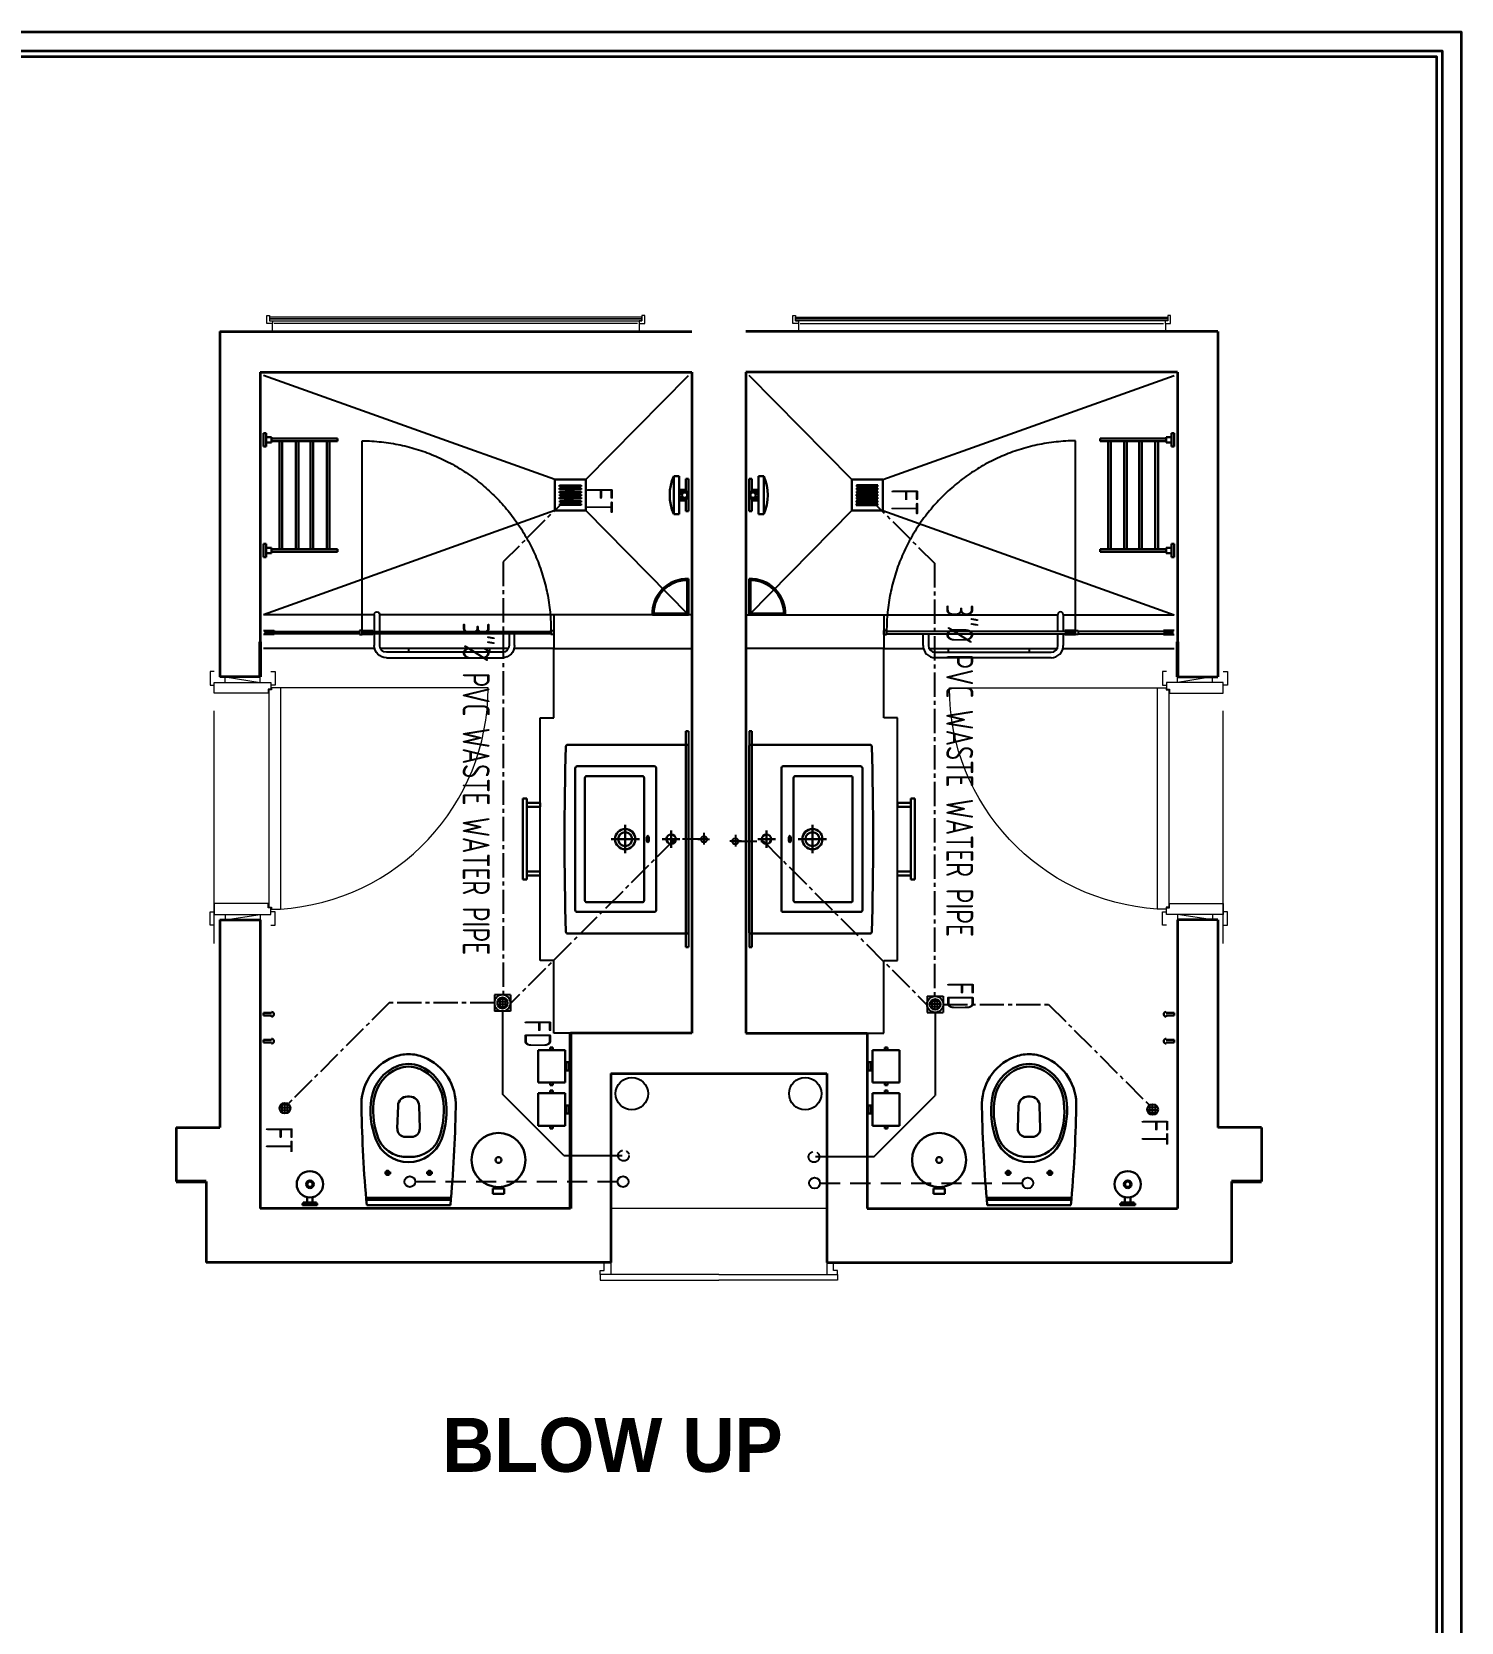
# Model space of a CAD drawing. Header units: millimetres. Extents: x 626118 to 667468, y 4481694 to 4492717.
# Drawn here: x 657703 to 659293, y 4490944 to 4492713 of the extents above; entities that cross this region are included whole.
import ezdxf

# ---------------------------------------------------------------- set-up
doc = ezdxf.new("R2010")
doc.units = ezdxf.units.MM
for name, pattern in [('CENTER2', [1.125, 0.75, -0.125, 0.125, -0.125]), ('DUZ', [500, 500]), ('HIDDEN', [0.375, 0.25, -0.125]), ('HIDDEN2', [0.1875, 0.125, -0.0625])]:
    doc.linetypes.add(name, pattern=pattern)
doc.layers.get('0').update_dxf_attribs({"color": 1, "linetype": 'DUZ'})
for name, color, linetype in [('0 MC MAHAL', 94, 'Continuous'), ('a_cam', 161, 'Continuous'), ('a_gorunus', 233, 'Continuous'), ('a_mobilya', 1, 'Continuous'), ('a_mobilya_tarama', 253, 'Continuous'), ('a_seramik', 241, 'Continuous'), ('a_seramik_tarama', 85, 'Continuous'), ('a_vitrifiye', 195, 'Continuous'), ('DR-SOIL PIPE', 6, 'HIDDEN'), ('DR-TEXT', 3, 'Continuous'), ('DR-WASTE PIPE', 5, 'CENTER2'), ('PLUM FIT', 7, 'Continuous'), ('TESİSAT', 57, 'Continuous')]:
    doc.layers.add(name, color=color, linetype=linetype)
for name, color, linetype, lineweight in [('DUV', 220, 'Continuous', 50), ('DUVAR', 7, 'Continuous', 35), ('FE_MOBTEF.2', 33, 'Continuous', 18), ('iç duvar', 7, 'Continuous', 50), ('KAPEN', 151, 'Continuous', 9), ('sabt_tef', 181, 'Continuous', 30)]:
    doc.layers.add(name, color=color, linetype=linetype, lineweight=lineweight)
doc.styles.add('din.shx', font='din.shx', dxfattribs={"width": 0.7})

# ---------------------------------------------------------------- blocks, each defined once
blk = doc.blocks.new('new block')
at = {"layer": 'KAPEN'}
for p, q in [((105202.0528, 48261.8596), (105202.0198, 48261.8596)), ((105202.0528, 48261.8526), (105202.0528, 48261.8596)), ((105202.0628, 48261.8526), (105202.0528, 48261.8526)), ((105202.0628, 48261.0466), (105202.0628, 48261.8526)), ((105201.2498, 48261.0396), (105202.0528, 48261.0396)), ((105202.0528, 48261.0466), (105202.0628, 48261.0466)), ((105202.0528, 48261.0396), (105202.0528, 48261.0466))]:
    blk.add_line(p, q, dxfattribs=at)
for points in [[(105202.0548, 48261.9196), (105202.0398, 48261.9196), (105202.0398, 48261.8696), (105202.0548, 48261.8696)], [(105202.2248, 48261.8796), (105202.2248, 48261.8996), (105202.0948, 48261.8796), (105202.0948, 48261.8996)], [(105202.2648, 48261.9196), (105202.2798, 48261.9196), (105202.2798, 48261.8696), (105202.2648, 48261.8696)], [(105202.0198, 48261.0396), (105202.0198, 48261.8596)], [(105202.0548, 48260.9796), (105202.0398, 48260.9796), (105202.0398, 48261.0296), (105202.0548, 48261.0296)], [(105202.2248, 48261.0196), (105202.2248, 48260.9996), (105202.0948, 48261.0196), (105202.0948, 48260.9996)], [(105202.2648, 48260.9796), (105202.2798, 48260.9796), (105202.2798, 48261.0296), (105202.2648, 48261.0296)]]:
    blk.add_lwpolyline(points, dxfattribs=at)
for points in [[(105202.0548, 48261.8796), (105202.0548, 48261.8546), (105202.0648, 48261.8546), (105202.0648, 48261.8396), (105202.2648, 48261.8396), (105202.2648, 48261.8796)], [(105202.0548, 48261.0196), (105202.0548, 48261.0446), (105202.0648, 48261.0446), (105202.0648, 48261.0596), (105202.2648, 48261.0596), (105202.2648, 48261.0196)]]:
    blk.add_lwpolyline(points, close=True, dxfattribs=at)
blk.add_arc((105202.0715, 48261.0396), 0.8216, 93.60232, 180, dxfattribs=at)
blk = doc.blocks.new('rgtkjıtdkfgölv')
at = {"layer": 'FE_MOBTEF.2'}
for p, q in [((104445.9076, 48877.9319), (104445.9076, 48877.9619)), ((104447.2679, 48877.9319), (104447.2679, 48877.9619)), ((104445.9079, 48877.9319), (104445.8879, 48877.9319)), ((104445.8879, 48877.9319), (104445.8879, 48877.9019)), ((104445.8879, 48877.9019), (104445.8979, 48877.9019)), ((104445.8979, 48877.9139), (104445.8979, 48877.9219)), ((104445.8979, 48877.9219), (104447.2779, 48877.9219)), ((104445.8979, 48877.9219), (104445.9079, 48877.9219)), ((104445.8979, 48877.9019), (104445.8979, 48877.9219)), ((104445.8979, 48877.9079), (104445.8979, 48877.9139)), ((104445.8979, 48877.9139), (104447.2779, 48877.9139)), ((104447.2779, 48877.9139), (104445.8979, 48877.9139)), ((104447.2779, 48877.9079), (104445.8979, 48877.9079)), ((104445.9079, 48877.9219), (104445.9079, 48877.9319)), ((104447.2612, 48877.9319), (104445.9143, 48877.9319)), ((104447.2679, 48877.9319), (104447.2879, 48877.9319)), ((104447.2679, 48877.9219), (104447.2679, 48877.9319)), ((104447.2779, 48877.9219), (104447.2679, 48877.9219)), ((104447.2779, 48877.9019), (104447.2779, 48877.9219)), ((104447.2779, 48877.9219), (104447.2779, 48877.9139)), ((104447.2779, 48877.9139), (104447.2779, 48877.9079)), ((104447.2879, 48877.9019), (104447.2779, 48877.9019)), ((104447.2879, 48877.9319), (104447.2879, 48877.9019))]:
    blk.add_line(p, q, dxfattribs=at)
blk = doc.blocks.new('urejjnjf')
at = {"layer": 'sabt_tef'}
for p, q in [((104450.0661, 49042.3043), (104449.7561, 49042.3043)), ((104449.9111, 49042.2843), (104449.7561, 49042.2843)), ((104449.9111, 49042.2763), (104449.7561, 49042.2763)), ((104449.9111, 49042.2843), (104450.0661, 49042.2843)), ((104449.9111, 49042.2763), (104450.0661, 49042.2763)), ((104449.8462, 49042.1843), (104449.8216, 49042.1843)), ((104449.8336, 49042.1951), (104449.8336, 49042.1843)), ((104449.8336, 49042.1734), (104449.8336, 49042.1843)), ((104449.976, 49042.1843), (104450.0006, 49042.1843)), ((104449.9886, 49042.1951), (104449.9886, 49042.1843)), ((104449.9886, 49042.1734), (104449.9886, 49042.1843)), ((104449.9111, 49042.0508), (104449.8995, 49042.0508)), ((104449.9111, 49042.0508), (104449.9227, 49042.0508)), ((104449.8695, 49042.0199), (104449.872, 49041.9351)), ((104449.9527, 49042.0199), (104449.9501, 49041.9351)), ((104449.9111, 49041.9011), (104449.907, 49041.9011)), ((104449.907, 49041.9011), (104449.9111, 49041.9011)), ((104449.9152, 49041.9011), (104449.9111, 49041.9011)), ((104449.9111, 49041.9011), (104449.9152, 49041.9011))]:
    blk.add_line(p, q, dxfattribs=at)
for centre, major_axis, start_param, end_param in [((104454.7356, 49041.8516), (3.5355, 3.5355), 2.265542, 2.338186), ((104445.0866, 49041.8516), (-3.5355, 3.5355), 3.944999, 4.017643), ((104449.8336, 49042.1843), (-0.0053, 0.0053), 3.926991, 7.068583), ((104449.8336, 49042.1843), (0.0053, 0.0053), 2.356194, 5.497787), ((104449.9886, 49042.1843), (-0.0053, 0.0053), 3.926991, 7.068583), ((104449.9886, 49042.1843), (0.0053, 0.0053), 2.356194, 5.497787), ((104449.9111, 49042.0143), (0.0919, 0.0919), 0.785398, 1.997007), ((104449.9002, 49042.0148), (-0.0778, 0.0778), -0.884575, 0.555132), ((104449.9111, 49042.0143), (-0.0919, 0.0919), 4.286178, 5.497787), ((104449.922, 49042.0148), (0.0778, 0.0778), 5.728053, 7.16776), ((104450.0702, 49041.9545), (0.2121, 0.2121), 1.997007, 2.51551), ((104450.0702, 49041.9545), (0.2051, 0.2051), 2.057267, 2.51551), ((104449.8995, 49042.0208), (0.0212, 0.0212), 0.785398, 2.385987), ((104449.9227, 49042.0208), (-0.0212, 0.0212), 3.897198, 5.497787), ((104449.7519, 49041.9545), (0.2051, 0.2051), 5.338472, 5.796715), ((104449.7519, 49041.9545), (0.2121, 0.2121), 5.338472, 5.856974), ((104449.9261, 49041.9313), (-0.1344, 0.1344), 0.731068, 1.971798), ((104449.907, 49041.9361), (-0.0247, 0.0247), 0.815191, 2.356194), ((104449.9152, 49041.9361), (0.0247, 0.0247), 3.926991, 5.467994), ((104449.8961, 49041.9313), (0.1344, 0.1344), 4.311388, 5.552117), ((104449.9261, 49041.9313), (0.1089, 0.1089), 2.51551, 3.542594), ((104449.9261, 49041.9313), (-0.1018, 0.1018), 0.944713, 1.971798), ((104449.8961, 49041.9313), (-0.1018, 0.1018), 2.740591, 3.767676), ((104449.8961, 49041.9313), (-0.1089, 0.1089), 2.740591, 3.767676), ((104449.9111, 49041.8943), (0.1061, 0.1061), 3.542594, 3.926991), ((104449.9111, 49041.8943), (0.0806, 0.0806), 3.542594, 3.926991), ((104449.9111, 49041.8943), (0.0735, 0.0735), 3.542594, 3.926991), ((104449.9111, 49041.8943), (-0.0735, 0.0735), 2.356194, 2.740591), ((104449.9111, 49041.8943), (-0.0806, 0.0806), 2.356194, 2.740591), ((104449.9111, 49041.8943), (-0.1061, 0.1061), 2.356194, 2.740591)]:
    blk.add_ellipse(centre, major_axis=major_axis, ratio=1, start_param=start_param, end_param=end_param, dxfattribs=at)
blk = doc.blocks.new('sj4rıekfsdöşlçdoeköd')
blk.add_line((104449.3382, 48901.752), (104449.3382, 48901.767))
at = {"layer": 'a_cam'}
for p, q in [((104448.3202, 48901.1255), (104448.3202, 48901.1175)), ((104448.6682, 48901.1255), (104448.3202, 48901.1255)), ((104448.3202, 48901.1175), (104448.6682, 48901.1175)), ((104448.6682, 48901.1175), (104448.6682, 48901.1255)), ((104448.6862, 48901.1255), (104448.6862, 48901.1175)), ((104449.3782, 48901.1255), (104448.6862, 48901.1255)), ((104448.6862, 48901.1175), (104449.3782, 48901.1175)), ((104449.3782, 48901.1175), (104449.3782, 48901.1255))]:
    blk.add_line(p, q, dxfattribs=at)
at = {"layer": 'a_gorunus'}
for p, q in [((104448.7245, 48901.18), (104448.3122, 48901.18)), ((104449.2209, 48901.18), (104448.7455, 48901.18)), ((104449.3882, 48901.18), (104449.242, 48901.18)), ((104448.7232, 48901.056), (104448.3122, 48901.056)), ((104449.3882, 48901.056), (104448.7432, 48901.056))]:
    blk.add_line(p, q, dxfattribs=at)
at = {"layer": 'a_mobilya'}
for p, q in [((104448.7232, 48901.1255), (104448.7232, 48901.1695)), ((104448.7432, 48901.1695), (104448.7432, 48901.1255)), ((104448.7682, 48901.2145), (104449.1982, 48901.2145)), ((104449.1982, 48901.1945), (104448.7682, 48901.1945)), ((104449.2232, 48901.1255), (104449.2232, 48901.1695)), ((104449.2432, 48901.1695), (104449.2432, 48901.1255)), ((104448.7232, 48901.0545), (104448.7232, 48901.1175)), ((104448.7432, 48901.1175), (104448.7432, 48901.0545))]:
    blk.add_line(p, q, dxfattribs=at)
for centre, major_axis, start_param, end_param in [((104448.7682, 48901.1695), (0.0318, 0.0318), 0.785398, 2.356194), ((104448.7682, 48901.1695), (0.0177, 0.0177), 0.785398, 2.356194), ((104449.1982, 48901.1695), (-0.0318, 0.0318), 3.926991, 5.497787), ((104449.1982, 48901.1695), (-0.0177, 0.0177), 3.926991, 5.497787), ((104448.7332, 48901.0545), (0.00707, 0.00707), 2.356194, 5.497787)]:
    blk.add_ellipse(centre, major_axis=major_axis, ratio=1, start_param=start_param, end_param=end_param, dxfattribs=at)
at = {"layer": 'a_mobilya_tarama', "linetype": 'HIDDEN2', "ltscale": 200}
for p, q in [((104449.3927, 48900.6695), (104448.3122, 48901.056)), ((104449.5077, 48900.6695), (104449.8882, 48901.056)), ((104449.4106, 48900.6496), (104449.4106, 48900.6446)), ((104449.4906, 48900.6496), (104449.4106, 48900.6496)), ((104449.4106, 48900.6446), (104449.4906, 48900.6446)), ((104449.4106, 48900.638), (104449.4106, 48900.633)), ((104449.4906, 48900.638), (104449.4106, 48900.638)), ((104449.4106, 48900.633), (104449.4906, 48900.633)), ((104449.4906, 48900.6446), (104449.4906, 48900.6496)), ((104449.4906, 48900.633), (104449.4906, 48900.638)), ((104449.4102, 48900.6263), (104449.4102, 48900.6213)), ((104449.4902, 48900.6263), (104449.4102, 48900.6263)), ((104449.4102, 48900.6213), (104449.4902, 48900.6213)), ((104449.4102, 48900.6031), (104449.4102, 48900.5981)), ((104449.4902, 48900.6031), (104449.4102, 48900.6031)), ((104449.4102, 48900.5981), (104449.4902, 48900.5981)), ((104449.4102, 48900.5917), (104449.4102, 48900.5867)), ((104449.4902, 48900.5917), (104449.4102, 48900.5917)), ((104449.4102, 48900.5867), (104449.4902, 48900.5867)), ((104449.4102, 48900.5803), (104449.4102, 48900.5753)), ((104449.4902, 48900.5803), (104449.4102, 48900.5803)), ((104449.4102, 48900.5753), (104449.4902, 48900.5753)), ((104449.4106, 48900.6148), (104449.4106, 48900.6098)), ((104449.4906, 48900.6148), (104449.4106, 48900.6148)), ((104449.4106, 48900.6098), (104449.4906, 48900.6098)), ((104449.4902, 48900.6213), (104449.4902, 48900.6263)), ((104449.4902, 48900.5981), (104449.4902, 48900.6031)), ((104449.4902, 48900.5867), (104449.4902, 48900.5917)), ((104449.4902, 48900.5753), (104449.4902, 48900.5803)), ((104449.4906, 48900.6098), (104449.4906, 48900.6148)), ((104449.3927, 48900.5545), (104448.3122, 48900.168)), ((104449.5077, 48900.5545), (104449.8882, 48900.168))]:
    blk.add_line(p, q, dxfattribs=at)
at = {"layer": 'a_seramik'}
for p, q in [((104449.3882, 48902.606), (104449.3882, 48902.337)), ((104449.4502, 48902.606), (104449.3882, 48902.606)), ((104449.3382, 48902.337), (104449.3382, 48901.437)), ((104449.3882, 48902.337), (104449.3382, 48902.337)), ((104449.3382, 48901.437), (104449.3882, 48901.437)), ((104449.3882, 48901.437), (104449.3882, 48901.18)), ((104449.3882, 48901.18), (104449.9002, 48901.18)), ((104449.3882, 48901.056), (104449.3882, 48901.18)), ((104449.9002, 48901.056), (104449.3882, 48901.056))]:
    blk.add_line(p, q, dxfattribs=at)
at = {"layer": 'a_seramik_tarama'}
for p, q in [((104448.8502, 48901.18), (104448.8502, 48901.1945)), ((104449.1502, 48901.18), (104449.1502, 48901.1945))]:
    blk.add_line(p, q, dxfattribs=at)
at = {"layer": 'a_vitrifiye'}
for p, q in [((104449.8882, 48901.487), (104449.8882, 48902.287)), ((104448.3522, 48901.129), (104448.3122, 48901.129)), ((104448.3122, 48901.114), (104448.3522, 48901.114)), ((104448.3152, 48901.126), (104448.3522, 48901.126)), ((104448.3522, 48901.117), (104448.3152, 48901.117)), ((104448.3522, 48901.126), (104448.3522, 48901.129)), ((104448.3522, 48901.114), (104448.3522, 48901.117)), ((104448.6682, 48901.129), (104448.6782, 48901.129)), ((104448.6682, 48901.114), (104448.6682, 48901.129)), ((104448.6782, 48901.114), (104448.6682, 48901.114)), ((104448.6782, 48901.129), (104448.6782, 48901.114)), ((104448.6782, 48901.114), (104448.7182, 48901.114)), ((104448.6812, 48901.117), (104448.6812, 48901.126)), ((104448.6812, 48901.126), (104448.7182, 48901.126)), ((104448.7182, 48901.117), (104448.6812, 48901.117)), ((104449.3782, 48901.129), (104449.3782, 48901.114)), ((104449.3782, 48901.129), (104449.3782, 48901.114)), ((104449.3882, 48901.129), (104449.3782, 48901.129)), ((104449.3782, 48901.114), (104449.3882, 48901.114)), ((104449.3882, 48901.129), (104449.3882, 48901.114)), ((104449.3882, 48901.114), (104449.3882, 48901.129))]:
    blk.add_line(p, q, dxfattribs=at)
at = {"layer": 'a_vitrifiye', "linetype": 'HIDDEN', "ltscale": 10}
for p, q in [((104448.6782, 48901.129), (104448.6782, 48900.4105)), ((104448.7182, 48901.129), (104448.6782, 48901.129))]:
    blk.add_line(p, q, dxfattribs=at)
at = {"layer": 'a_vitrifiye', "linetype": 'HIDDEN'}
for p, q in [((104448.7182, 48901.129), (104448.7182, 48901.126)), ((104448.7182, 48901.114), (104448.7182, 48901.117))]:
    blk.add_line(p, q, dxfattribs=at)
at = {"layer": 'a_vitrifiye', "linetype": 'HIDDEN', "ltscale": 10}
blk.add_ellipse((104448.6722, 48901.1165), major_axis=(-0.4992, 0.4992), ratio=1, start_param=2.364699, end_param=3.928437, dxfattribs=at)
at = {"layer": 'sabt_tef'}
for p, q in [((104448.4572, 48903.238), (104448.4572, 48903.244)), ((104448.5119, 48903.244), (104448.4572, 48903.244)), ((104448.5119, 48903.238), (104448.4572, 48903.238)), ((104448.4601, 48903.2339), (104448.4601, 48903.238)), ((104448.4601, 48903.2339), (104448.5091, 48903.2339)), ((104448.4746, 48903.2319), (104448.4746, 48903.2141)), ((104448.4946, 48903.2319), (104448.4946, 48903.2141)), ((104448.5091, 48903.2339), (104448.5091, 48903.238)), ((104448.5119, 48903.238), (104448.5119, 48903.244)), ((104449.1624, 48903.2021), (104449.2049, 48903.2021)), ((104449.1624, 48903.1813), (104449.1624, 48903.2021)), ((104449.2049, 48903.1813), (104449.1624, 48903.1813)), ((104449.2049, 48903.2021), (104449.2049, 48903.1813)), ((104449.4302, 48902.949), (104449.3302, 48902.949)), ((104449.3302, 48902.949), (104449.3302, 48902.829)), ((104449.3752, 48902.959), (104449.3752, 48902.949)), ((104449.3852, 48902.959), (104449.3752, 48902.959)), ((104449.3752, 48902.949), (104449.3852, 48902.949)), ((104449.3852, 48902.949), (104449.3852, 48902.959)), ((104449.4302, 48902.829), (104449.4302, 48902.949)), ((104449.4302, 48902.8915), (104449.4352, 48902.8915)), ((104449.4352, 48902.8865), (104449.4302, 48902.8865)), ((104449.4352, 48902.904), (104449.4452, 48902.904)), ((104449.4352, 48902.874), (104449.4352, 48902.904)), ((104449.4352, 48902.8915), (104449.4352, 48902.8865)), ((104449.4452, 48902.874), (104449.4352, 48902.874)), ((104449.4452, 48902.904), (104449.4452, 48902.874)), ((104449.3302, 48902.829), (104449.4302, 48902.829)), ((104449.3752, 48902.829), (104449.3852, 48902.829)), ((104449.3752, 48902.819), (104449.3752, 48902.829)), ((104449.3852, 48902.819), (104449.3752, 48902.819)), ((104449.3852, 48902.829), (104449.3852, 48902.819)), ((104449.4302, 48902.789), (104449.3302, 48902.789)), ((104449.3302, 48902.789), (104449.3302, 48902.669)), ((104449.3752, 48902.799), (104449.3752, 48902.789)), ((104449.3852, 48902.799), (104449.3752, 48902.799)), ((104449.3752, 48902.789), (104449.3852, 48902.789)), ((104449.3852, 48902.789), (104449.3852, 48902.799)), ((104449.4302, 48902.669), (104449.4302, 48902.789)), ((104449.4302, 48902.7315), (104449.4352, 48902.7315)), ((104449.4352, 48902.7265), (104449.4302, 48902.7265)), ((104449.4352, 48902.744), (104449.4452, 48902.744)), ((104449.4352, 48902.714), (104449.4352, 48902.744)), ((104449.4352, 48902.7315), (104449.4352, 48902.7265)), ((104449.4452, 48902.714), (104449.4352, 48902.714)), ((104449.4452, 48902.744), (104449.4452, 48902.714)), ((104448.3122, 48902.641), (104448.3122, 48902.631)), ((104448.3422, 48902.641), (104448.3122, 48902.641)), ((104448.3422, 48902.641), (104448.3422, 48902.645)), ((104449.3302, 48902.669), (104449.4302, 48902.669)), ((104449.3752, 48902.669), (104449.3852, 48902.669)), ((104449.3752, 48902.659), (104449.3752, 48902.669)), ((104449.3852, 48902.659), (104449.3752, 48902.659)), ((104449.3852, 48902.669), (104449.3852, 48902.659)), ((104448.3122, 48902.631), (104448.3422, 48902.631)), ((104448.3422, 48902.627), (104448.3422, 48902.631)), ((104448.3122, 48902.541), (104448.3122, 48902.531)), ((104448.3422, 48902.541), (104448.3122, 48902.541)), ((104448.3122, 48902.531), (104448.3422, 48902.531)), ((104448.3422, 48902.541), (104448.3422, 48902.545)), ((104448.3422, 48902.527), (104448.3422, 48902.531)), ((104449.8782, 48902.287), (104449.8782, 48901.487)), ((104449.8882, 48902.287), (104449.8782, 48902.287)), ((104449.8812, 48902.237), (104449.4402, 48902.237)), ((104449.8882, 48901.544), (104449.8882, 48902.23)), ((104449.4682, 48902.15), (104449.4682, 48901.624)), ((104449.7612, 48902.157), (104449.4752, 48902.157)), ((104449.5042, 48902.114), (104449.5042, 48901.66)), ((104449.7162, 48902.121), (104449.5112, 48902.121)), ((104449.7232, 48902.114), (104449.7232, 48901.66)), ((104449.7682, 48902.15), (104449.7682, 48901.624)), ((104449.2732, 48902.037), (104449.2732, 48901.737)), ((104449.2882, 48902.037), (104449.2732, 48902.037)), ((104449.2882, 48901.737), (104449.2882, 48902.037)), ((104449.2882, 48902.007), (104449.2882, 48902.022)), ((104449.2882, 48902.022), (104449.3382, 48902.022)), ((104449.3382, 48902.007), (104449.2882, 48902.007)), ((104449.6532, 48901.8345), (104449.6532, 48901.9395)), ((104449.7057, 48901.887), (104449.6007, 48901.887)), ((104449.8558, 48901.887), (104449.7906, 48901.887)), ((104449.8232, 48901.9196), (104449.8232, 48901.8544)), ((104449.2882, 48901.767), (104449.2882, 48901.752)), ((104449.3382, 48901.767), (104449.2882, 48901.767)), ((104449.2882, 48901.752), (104449.3382, 48901.752)), ((104449.2732, 48901.737), (104449.2882, 48901.737)), ((104449.7162, 48901.653), (104449.5112, 48901.653)), ((104449.7612, 48901.617), (104449.4752, 48901.617)), ((104449.4402, 48901.537), (104449.8812, 48901.537)), ((104449.8782, 48901.487), (104449.8882, 48901.487)), ((104449.8882, 48901.056), (104449.7542, 48901.056)), ((104449.8832, 48901.051), (104449.7591, 48901.051)), ((104449.8832, 48900.9269), (104449.8832, 48901.051)), ((104449.8882, 48900.922), (104449.8882, 48901.056)), ((104448.3122, 48900.792), (104448.3122, 48900.842)), ((104448.3122, 48900.842), (104448.3222, 48900.842)), ((104448.3222, 48900.842), (104448.3222, 48900.792)), ((104448.3222, 48900.827), (104448.3422, 48900.827)), ((104448.3222, 48900.807), (104448.3422, 48900.807)), ((104448.3422, 48900.827), (104448.3422, 48900.807)), ((104448.3422, 48900.822), (104448.5872, 48900.822)), ((104448.3422, 48900.812), (104448.5872, 48900.812)), ((104448.3722, 48900.812), (104448.3822, 48900.812)), ((104448.3722, 48900.412), (104448.3722, 48900.812)), ((104448.3822, 48900.812), (104448.3822, 48900.412)), ((104448.4322, 48900.812), (104448.4422, 48900.812)), ((104448.4322, 48900.412), (104448.4322, 48900.812)), ((104448.4422, 48900.812), (104448.4422, 48900.412)), ((104448.4872, 48900.812), (104448.4972, 48900.812)), ((104448.4872, 48900.412), (104448.4872, 48900.812)), ((104448.4972, 48900.812), (104448.4972, 48900.412)), ((104448.5572, 48900.812), (104448.5472, 48900.812)), ((104448.5472, 48900.812), (104448.5472, 48900.412)), ((104448.5572, 48900.412), (104448.5572, 48900.812)), ((104448.5872, 48900.822), (104448.5872, 48900.812)), ((104448.3222, 48900.792), (104448.3122, 48900.792)), ((104449.3927, 48900.6695), (104449.3927, 48900.5545)), ((104449.5077, 48900.6695), (104449.3927, 48900.6695)), ((104449.5077, 48900.5545), (104449.5077, 48900.6695)), ((104449.8532, 48900.682), (104449.8332, 48900.682)), ((104449.8332, 48900.682), (104449.8332, 48900.542)), ((104449.8532, 48900.682), (104449.8332, 48900.682)), ((104449.8532, 48900.617), (104449.8532, 48900.682)), ((104449.8532, 48900.542), (104449.8532, 48900.682)), ((104449.8582, 48900.632), (104449.8582, 48900.617)), ((104449.8782, 48900.632), (104449.8582, 48900.632)), ((104449.8782, 48900.672), (104449.8782, 48900.624)), ((104449.8882, 48900.672), (104449.8782, 48900.672)), ((104449.8782, 48900.624), (104449.8782, 48900.632)), ((104449.8882, 48900.552), (104449.8882, 48900.672)), ((104449.8646, 48900.617), (104449.8532, 48900.617)), ((104449.8646, 48900.617), (104449.8532, 48900.617)), ((104449.8532, 48900.542), (104449.8532, 48900.607)), ((104449.8532, 48900.607), (104449.8646, 48900.607)), ((104449.8532, 48900.607), (104449.8646, 48900.607)), ((104449.8582, 48900.607), (104449.8582, 48900.592)), ((104449.8582, 48900.592), (104449.8782, 48900.592)), ((104449.8882, 48900.624), (104449.8632, 48900.624)), ((104449.8632, 48900.624), (104449.8632, 48900.622)), ((104449.8632, 48900.622), (104449.8632, 48900.624)), ((104449.8632, 48900.624), (104449.8882, 48900.624)), ((104449.8632, 48900.622), (104449.8732, 48900.622)), ((104449.8832, 48900.622), (104449.8632, 48900.622)), ((104449.8732, 48900.602), (104449.8632, 48900.602)), ((104449.8632, 48900.602), (104449.8632, 48900.6)), ((104449.8632, 48900.6), (104449.8632, 48900.602)), ((104449.8632, 48900.602), (104449.8832, 48900.602)), ((104449.8632, 48900.6), (104449.8882, 48900.6)), ((104449.8882, 48900.6), (104449.8632, 48900.6)), ((104449.8782, 48900.592), (104449.8782, 48900.6)), ((104449.8782, 48900.6), (104449.8782, 48900.552)), ((104449.8832, 48900.602), (104449.8832, 48900.622)), ((104449.8882, 48900.6), (104449.8882, 48900.624)), ((104449.8882, 48900.624), (104449.8882, 48900.6)), ((104449.3927, 48900.5545), (104449.5077, 48900.5545)), ((104449.8332, 48900.542), (104449.8532, 48900.542)), ((104449.8332, 48900.542), (104449.8532, 48900.542)), ((104449.8782, 48900.552), (104449.8882, 48900.552)), ((104448.3122, 48900.432), (104448.3122, 48900.382)), ((104448.3222, 48900.432), (104448.3122, 48900.432)), ((104448.3222, 48900.382), (104448.3222, 48900.432)), ((104448.3222, 48900.417), (104448.3422, 48900.417)), ((104448.3222, 48900.397), (104448.3422, 48900.397)), ((104448.3422, 48900.397), (104448.3422, 48900.417)), ((104448.3422, 48900.412), (104448.5872, 48900.412)), ((104448.3422, 48900.402), (104448.5872, 48900.402)), ((104448.3822, 48900.412), (104448.3722, 48900.412)), ((104448.4422, 48900.412), (104448.4322, 48900.412)), ((104448.4972, 48900.412), (104448.4872, 48900.412)), ((104448.5472, 48900.412), (104448.5572, 48900.412)), ((104448.5872, 48900.402), (104448.5872, 48900.412)), ((104448.3122, 48900.382), (104448.3222, 48900.382))]:
    blk.add_line(p, q, dxfattribs=at)
for centre, major_axis, ratio, start_param, end_param in [((104448.4846, 48903.1662), (0.0346, 0.0346), 1, 0.785398, 7.068583), ((104448.4846, 48903.1662), (0.0099, 0.0099), 1, 0.785398, 7.068583), ((104448.4846, 48903.1662), (-0.00707, 0.00707), 1, -0.785398, 5.497787), ((104449.1836, 48903.0762), (-0.0708, 0.0708), 1, -0.785398, 5.497787), ((104449.1836, 48903.0762), (0.00765, 0.00765), 1, 0.785398, 7.068583), ((104448.3422, 48902.636), (0.00636, 0.00636), 1, 3.926991, 7.068583), ((104448.3422, 48902.536), (0.00636, 0.00636), 1, 3.926991, 7.068583), ((104461.1928, 48901.887), (8.3188, 8.3188), 1, 2.327015, 2.385374), ((104449.4402, 48902.23), (-0.00495, 0.00495), 1, -0.785398, 0.751244), ((104449.8812, 48902.23), (-0.00495, 0.00495), 1, 3.926991, 5.497787), ((104449.4752, 48902.15), (-0.00495, 0.00495), 1, -0.785398, 0.785398), ((104449.5112, 48902.114), (-0.00495, 0.00495), 1, -0.785398, 0.785398), ((104449.7162, 48902.114), (-0.00495, 0.00495), 1, 3.926991, 5.497787), ((104449.7612, 48902.15), (-0.00495, 0.00495), 1, 3.926991, 5.497787), ((104449.6532, 48901.887), (0.0265, 0.0265), 1, 3.926991, 10.210176), ((104449.6532, 48901.887), (0.0184, 0.0184), 1, 3.926991, 10.210176), ((104449.7372, 48901.887), (0, 0.0123), 0.321168, 0, 6.283185), ((104449.8232, 48901.887), (0.0124, 0.0124), 1, 3.926991, 10.210176), ((104449.5112, 48901.66), (0.00495, 0.00495), 1, 2.356194, 3.926991), ((104449.7162, 48901.66), (0.00495, 0.00495), 1, 3.926991, 5.497787), ((104449.4752, 48901.624), (0.00495, 0.00495), 1, 2.356194, 3.926991), ((104449.7612, 48901.624), (0.00495, 0.00495), 1, 3.926991, 5.497787), ((104449.4402, 48901.544), (-0.00495, 0.00495), 1, 0.819553, 2.356194), ((104449.8812, 48901.544), (0.00495, 0.00495), 1, 3.926991, 5.497787), ((104449.8838, 48901.0516), (-0.0917, 0.0917), 1, 0.751374, 2.390218), ((104449.8838, 48901.0516), (-0.0882, 0.0882), 1, 0.790124, 2.351469), ((104449.9891, 48900.612), (0.1208, 0.1208), 1, 1.934008, 2.778381), ((104449.9891, 48900.612), (0.1208, 0.1208), 1, 1.934008, 2.778381), ((104449.8732, 48900.612), (0.00707, 0.00707), 1, 0.785398, 7.068583), ((104449.8732, 48900.612), (-0.00707, 0.00707), 1, -0.785398, 0.261799), ((104449.8732, 48900.612), (0.00707, 0.00707), 1, 2.879793, 3.926991)]:
    blk.add_ellipse(centre, major_axis=major_axis, ratio=ratio, start_param=start_param, end_param=end_param, dxfattribs=at)
at = {"layer": '0 MC MAHAL'}
blk.add_blockref('urejjnjf', (-1.0609, -139.0602), dxfattribs=at)
blk = doc.blocks.new('FD')
at = {"layer": 'PLUM FIT'}
h = blk.add_hatch(dxfattribs=at)
h.set_pattern_fill('NET', color=56, scale=7.714286, angle=90, style=0)
h.set_pattern_definition([(90, (7609.1601, 24196.6292), (0.964285714, -1e-13), []), (360, (7609.1601, 24196.6292), (-1e-13, -0.964285714), [])])
h.paths.add_polyline_path([(-1.93, 0, 1), (1.93, 0, 1)])
at = {"layer": 'PLUM FIT', "color": 1}
for p, q in [((-2.89, 2.89), (2.89, 2.89)), ((-2.89, 2.89), (-2.89, -2.89)), ((2.89, 2.89), (2.89, -2.89)), ((-2.89, -2.89), (2.89, -2.89))]:
    blk.add_line(p, q, dxfattribs=at)
for radius in [2.89, 1.93]:
    blk.add_circle((0, 0), radius, dxfattribs=at)
blk = doc.blocks.new('A$C08e6b166')
at = {"layer": 'PLUM FIT'}
h = blk.add_hatch(dxfattribs=at)
h.set_pattern_fill('NET', color=56, scale=8, angle=180.02732, style=0)
h.set_pattern_definition([(180.0273206, (-24864.2387, 8035.8805), (-0.000476835, 0.999999887), []), (90.0273206, (-24864.2387, 8035.8805), (0.999999887, 0.000476835), [])])
h.paths.add_polyline_path([(232.32, 154.87, 1), (232.32, 158.87, 1)])
h = blk.add_hatch(dxfattribs=at)
h.set_pattern_fill('NET', color=56, scale=8, angle=180.02732, style=0)
h.set_pattern_definition([(180.0273206, (-25091.6204, 7930.2092), (-0.000476835, 0.999999887), []), (90.0273206, (-25091.6204, 7930.2092), (0.999999887, 0.000476835), [])])
h.paths.add_polyline_path([(4.94, 49.19, 1), (4.94, 53.19, 1)])
at = {"layer": 'DR-SOIL PIPE', "ltscale": 30}
blk.add_line((259.55, 33.56, 0), (259.55, 108.57, 0), dxfattribs=at)
at = {"layer": 'DR-SOIL PIPE', "linetype": 'Continuous', "ltscale": 20}
for centre in [(259.55, 110.57, 0), (259.55, 31.56, 0)]:
    blk.add_circle(centre, 2, dxfattribs=at)
at = {"layer": 'DR-WASTE PIPE', "ltscale": 12}
for p, q in [((193.32, 118.29, 0), (230.82, 155.79, 0)), ((193.32, 79.26, 0), (193.32, 118.29, 0)), ((4.87, 51.02, 0), (29.82, 75.97, 0)), ((29.82, 75.97, 0), (190.28, 75.97, 0)), ((132.85, 12.6, 0), (193.32, 73.08, 0)), ((132.85, 1.1, 0), (132.85, 12.6, 0))]:
    blk.add_line(p, q, dxfattribs=at)
at = {"layer": 'DR-WASTE PIPE', "linetype": 'Continuous', "ltscale": 12}
for p, q in [((196.32, 76.26, 0), (227.07, 76.26, 0)), ((249.8, 53.54, 0), (227.07, 76.26, 0)), ((249.8, 53.54, 0), (249.81, 31.85, 0))]:
    blk.add_line(p, q, dxfattribs=at)
at = {"layer": 'DR-WASTE PIPE', "color": 1, "linetype": 'CENTER2'}
for p, q in [((130.49, 2.24, 0), (134.97, 2.24, 0)), ((132.85, 4.47, 0), (132.84, 0, 0))]:
    blk.add_line(p, q, dxfattribs=at)
at = {"layer": 'DR-WASTE PIPE', "ltscale": 12}
blk.add_circle((249.86, 31.35, 0), 2, dxfattribs=at)
at = {"layer": 'DR-WASTE PIPE', "color": 1, "linetype": 'Continuous'}
blk.add_circle((132.85, 2.24, 0), 1.14, dxfattribs=at)
at = {"layer": 'PLUM FIT', "color": 1}
for centre in [(232.32, 156.87, 0), (4.94, 51.19)]:
    blk.add_circle(centre, 2, dxfattribs=at)
at = {"layer": 'DR-WASTE PIPE', "xscale": 1.037037037312984, "yscale": 1.037037037312984, "zscale": 1.037037037312984, "rotation": 90.02732063688403}
blk.add_blockref('FD', (193.32, 76.26, 0), dxfattribs=at)
at = {"layer": 'DR-TEXT', "char_height": 10, "width": 48.765, "attachment_point": 1, "rotation": 0.02732, "style": 'din.shx'}
for s, insert in [('FT', (235.77, 162.69, 11.08)), ('FD', (184.98, 90.62, 11.08)), ('FT', (2.14, 69.97, 11.08))]:
    blk.add_mtext(s, dxfattribs=dict(at, insert=insert))
at = {"layer": 'DR-TEXT', "insert": (168.34, 80.33), "char_height": 10, "width": 168.3389, "attachment_point": 9, "style": 'din.shx'}
blk.add_mtext('3"%%C PVC WASTE WATER PIPE ', dxfattribs=at)
blk = doc.blocks.new('A$Ce8a2d78a')
at = {"layer": 'PLUM FIT'}
h = blk.add_hatch(dxfattribs=at)
h.set_pattern_fill('NET', color=56, scale=8, angle=180.02732, style=0)
h.set_pattern_definition([(180.0273206, (-25093.763, 8008.5444), (-0.000476835, 0.999999887), []), (90.0273206, (-25093.763, 8008.5444), (0.999999887, 0.000476835), [])])
h.paths.add_polyline_path([(2.8, 114.82, -1), (2.8, 110.82, -1)])
h = blk.add_hatch(dxfattribs=at)
h.set_pattern_fill('NET', color=56, scale=8, angle=180.02732, style=0)
h.set_pattern_definition([(180.0273206, (-24866.3813, 8114.2158), (-0.000476835, 0.999999887), []), (90.0273206, (-24866.3813, 8114.2158), (0.999999887, 0.000476835), [])])
h.paths.add_polyline_path([(230.18, 9.15, -1), (230.18, 5.15, -1)])
at = {"layer": 'DR-SOIL PIPE', "ltscale": 30}
blk.add_line((257.41, 130.46, 0), (257.41, 55.45, 0), dxfattribs=at)
at = {"layer": 'DR-SOIL PIPE', "linetype": 'Continuous', "ltscale": 20}
for centre in [(257.41, 132.46, 0), (257.41, 53.45, 0)]:
    blk.add_circle(centre, 2, dxfattribs=at)
at = {"layer": 'DR-WASTE PIPE', "color": 1, "linetype": 'CENTER2'}
for p, q in [((128.11, 162.42, 0), (132.59, 162.42, 0)), ((130.47, 160.18, 0), (130.47, 164.66, 0))]:
    blk.add_line(p, q, dxfattribs=at)
at = {"layer": 'DR-WASTE PIPE', "ltscale": 12}
for p, q in [((130.47, 163.55, 0), (130.47, 152.05, 0)), ((130.7, 151.41), (191.18, 90.94)), ((2.73, 113), (27.68, 88.05)), ((27.68, 88.05, 0), (188.14, 88.05, 0)), ((191.18, 84.75, 0), (191.18, 45.72, 0)), ((191.18, 45.72), (228.68, 8.22))]:
    blk.add_line(p, q, dxfattribs=at)
at = {"layer": 'DR-WASTE PIPE', "linetype": 'Continuous', "ltscale": 12}
for p, q in [((247.65, 110.48), (247.67, 132.16)), ((247.65, 110.48), (224.93, 87.75)), ((194.18, 87.75, 0), (224.93, 87.75, 0))]:
    blk.add_line(p, q, dxfattribs=at)
at = {"layer": 'DR-WASTE PIPE', "color": 1, "linetype": 'Continuous'}
blk.add_circle((130.47, 162.42, 0), 1.14, dxfattribs=at)
at = {"layer": 'DR-WASTE PIPE', "ltscale": 12}
blk.add_circle((247.72, 132.66, 0), 2, dxfattribs=at)
at = {"layer": 'PLUM FIT', "color": 1}
for centre in [(2.8, 112.82, 0), (230.18, 7.15, 0)]:
    blk.add_circle(centre, 2, dxfattribs=at)
at = {"layer": 'DR-WASTE PIPE', "xscale": -1.037037037312984, "yscale": 1.037037037312984, "zscale": 1.037037037312984, "rotation": 89.97267936311599}
blk.add_blockref('FD', (191.18, 87.75, 0), dxfattribs=at)
at = {"layer": 'DR-TEXT', "char_height": 10, "width": 48.765, "attachment_point": 1, "rotation": 0.02732, "style": 'din.shx'}
for s, insert in [('FT', (0, 128.7, 11.08)), ('FD', (197.3, 105.85, 11.08)), ('FT', (236.89, 10, 11.08))]:
    blk.add_mtext(s, dxfattribs=dict(at, insert=insert))
at = {"layer": 'DR-TEXT', "insert": (173.43, 72.99, 0), "char_height": 10, "width": 168.3389, "attachment_point": 9, "style": 'din.shx'}
blk.add_mtext('3"%%C PVC WASTE WATER PIPE ', dxfattribs=at)

msp = doc.modelspace()

# ---------------------------------------------------------------- linework, layer by layer
at = {"layer": 'DUV'}
for p, q in [((657957.14, 4492034.3), (657957.14, 4491995.31)), ((658977.14, 4492034.3), (658977.14, 4491995.31)), ((658302.14, 4491599.3), (658302.14, 4491404.3)), ((657863.81, 4491434.3), (657897.14, 4491434.3)), ((659070.47, 4491434.3), (659037.14, 4491434.3))]:
    msp.add_line(p, q, dxfattribs=at)
at = {"layer": 'DUVAR'}
for p, q in [((657912.14, 4492379.3), (658437.14, 4492379.3)), ((657912.14, 4492379.3), (657912.14, 4491995.31)), ((659022.14, 4492379.3), (658497.14, 4492379.3)), ((659022.14, 4492379.3), (659022.14, 4491995.31)), ((657957.14, 4492334.3), (658437.14, 4492334.3)), ((657957.14, 4492334.3), (657957.14, 4491995.31)), ((658437.14, 4492334.3), (658437.14, 4491599.3)), ((658497.14, 4492334.3), (658497.14, 4491599.3)), ((658977.14, 4492334.3), (658497.14, 4492334.3)), ((658977.14, 4492334.3), (658977.14, 4491995.31)), ((657957.14, 4491995.31), (657912.14, 4491995.31)), ((658977.14, 4491995.31), (659022.14, 4491995.31)), ((657912.14, 4491725.31), (657912.14, 4491494.3)), ((657912.14, 4491725.31), (657957.14, 4491725.31)), ((657957.14, 4491725.31), (657957.14, 4491404.3)), ((658977.14, 4491725.31), (658977.14, 4491404.3)), ((659022.14, 4491725.31), (658977.14, 4491725.31)), ((659022.14, 4491725.31), (659022.14, 4491494.3)), ((658437.14, 4491599.3), (658302.14, 4491599.3)), ((658302.14, 4491599.3), (658302.14, 4491404.3)), ((658497.14, 4491599.3), (658632.14, 4491599.3)), ((658632.14, 4491599.3), (658632.14, 4491404.3)), ((658347.14, 4491554.3), (658587.14, 4491554.3)), ((658347.14, 4491554.3), (658347.14, 4491344.3)), ((658587.14, 4491554.3), (658587.14, 4491344.3)), ((657863.81, 4491494.3), (657912.14, 4491494.3)), ((657863.81, 4491494.3), (657863.81, 4491434.3)), ((659070.47, 4491494.3), (659022.14, 4491494.3)), ((659070.47, 4491494.3), (659070.47, 4491434.3)), ((657897.14, 4491434.3), (657863.81, 4491434.3)), ((657897.14, 4491434.3), (657897.14, 4491344.3)), ((659037.14, 4491434.3), (659037.14, 4491344.3)), ((659037.14, 4491434.3), (659070.47, 4491434.3)), ((658302.14, 4491404.3), (657957.14, 4491404.3)), ((658632.14, 4491404.3), (658977.14, 4491404.3)), ((658347.14, 4491344.3), (657897.14, 4491344.3)), ((658587.14, 4491344.3), (659037.14, 4491344.3))]:
    msp.add_line(p, q, dxfattribs=at)
for points in [[(652092.67, 4492712.69), (659292.67, 4492712.69), (659292.67, 4487912.69), (652092.67, 4487912.69)], [(652113.67, 4492691.69), (659271.67, 4492691.69), (659271.67, 4487933.69), (652113.67, 4487933.69)], [(652119.97, 4492685.39), (659265.37, 4492685.39), (659265.37, 4487939.99), (652119.97, 4487939.99)]]:
    msp.add_lwpolyline(points, close=True, dxfattribs=at)
at = {"layer": 'iç duvar', "color": 7, "lineweight": 18}
msp.add_line((659292.67, 4492712.69), (659292.67, 4487912.69), dxfattribs=at)
at = {"layer": 'KAPEN'}
for p, q in [((657906.14, 4491699.09), (657906.14, 4491957.7)), ((659028.14, 4491699.09), (659028.14, 4491957.7)), ((658587.14, 4491404.3), (658347.14, 4491404.3))]:
    msp.add_line(p, q, dxfattribs=at)
for points in [[(658347.14, 4491330.8), (658335.14, 4491330.8), (658335.14, 4491335.3), (658339.64, 4491335.3), (658339.64, 4491344.3), (658347.14, 4491344.3), (658347.14, 4491330.8)], [(658347.14, 4491330.8), (658335.14, 4491330.8), (658335.14, 4491335.3), (658339.64, 4491335.3), (658339.64, 4491344.3), (658347.14, 4491344.3), (658347.14, 4491330.8)], [(658587.14, 4491330.8), (658599.14, 4491330.8), (658599.14, 4491335.3), (658594.64, 4491335.3), (658594.64, 4491344.3), (658587.14, 4491344.3), (658587.14, 4491330.8)]]:
    msp.add_lwpolyline(points, close=True, dxfattribs=at)
for points in [[(658467.14, 4491330.8), (658335.14, 4491330.8), (658335.14, 4491324.8), (658467.14, 4491324.8)], [(658467.14, 4491330.8), (658599.14, 4491330.8), (658599.14, 4491324.8), (658467.14, 4491324.8)]]:
    msp.add_lwpolyline(points, dxfattribs=at)
at = {"layer": 'TESİSAT', "color": 8}
for centre in [(658370.42, 4491532.03), (658563.22, 4491532.03)]:
    msp.add_circle(centre, 18, dxfattribs=at)

# ---------------------------------------------------------------- block references
at = {"yscale": 300, "zscale": 300, "rotation": 180}
for p, xscale in [((32218585.59, 18970295.18), 300), ((-30901651.32, 18970295.18), -300)]:
    msp.add_blockref('new block', p, dxfattribs=dict(at, xscale=xscale))
at = {"layer": '0 MC MAHAL', "yscale": 300, "zscale": 300, "rotation": 180}
for name, p, xscale in [('rgtkjıtdkfgölv', (-30675801.68, 19155767.88), -300), ('rgtkjıtdkfgölv', (31992735.96, 19155767.88), 300), ('sj4rıekfsdöşlçdoeköd', (-30676532.93, 19162381.11), -300), ('sj4rıekfsdöşlçdoeköd', (31993467.2, 19162381.11), 300)]:
    msp.add_blockref(name, p, dxfattribs=dict(at, xscale=xscale))
at = {"layer": 'iç duvar', "color": 1, "linetype": 'Continuous', "lineweight": 5, "xscale": 3, "yscale": 3, "zscale": 3, "rotation": 270}
for name, p in [('A$Ce8a2d78a', (657963.27, 4492206.35)), ('A$C08e6b166', (658478.96, 4492211.28, -0.01))]:
    msp.add_blockref(name, p, dxfattribs=at)

# ---------------------------------------------------------------- texts
at = {"insert": (658159.34, 4491171.48), "char_height": 60, "attachment_point": 1}
msp.add_mtext_dynamic_manual_height_columns('{\\fCentury Gothic|b1|i0|c0|p34;\\C7;BLOW UP}', width=710.4957, gutter_width=12.5, heights=[0], dxfattribs=at)

doc.saveas('drawing.dxf')
